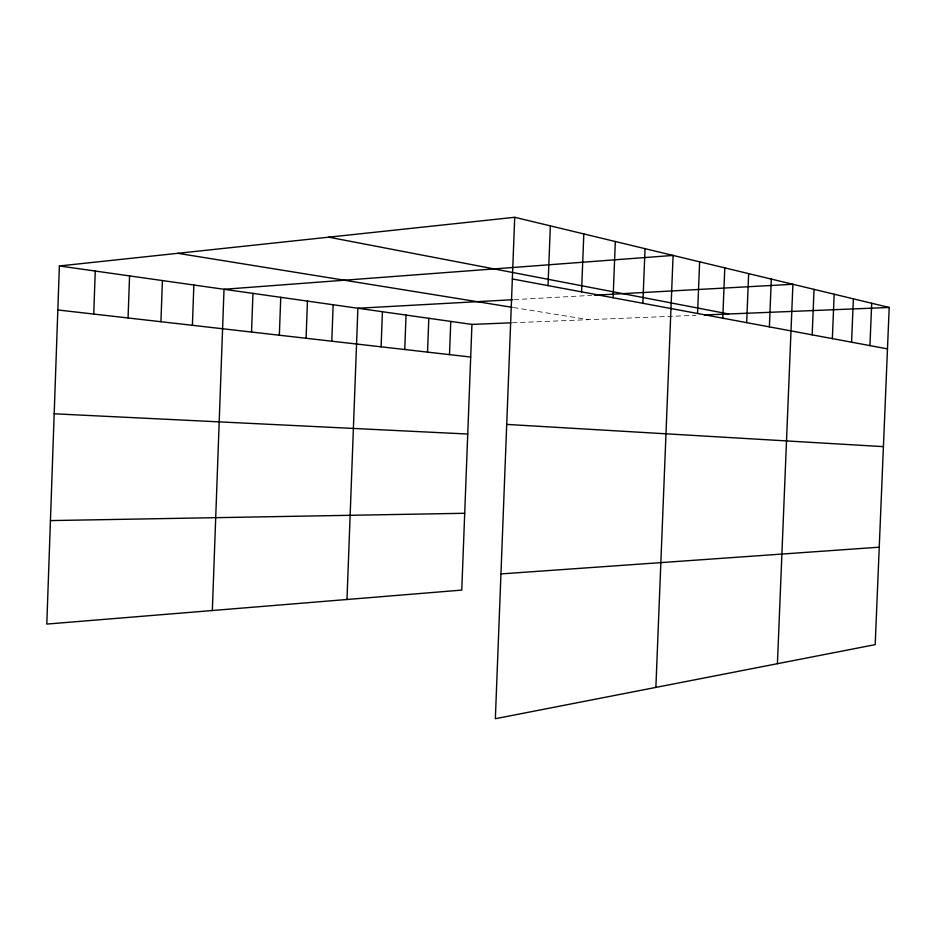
<?xml version="1.0" encoding="UTF-8"?>
<svg xmlns="http://www.w3.org/2000/svg" width="936" height="936" viewBox="0 0 936 936"><rect width="100%" height="100%" fill="white"/><g stroke="black" fill="none" stroke-linecap="round" stroke-linejoin="round"><path stroke-width="0.7" stroke-dasharray="4.68 3.51" d="M514.098 299.637L591.54 295.366M512.331 322.768L695.904 315.315M513.536 307.546L588.568 319.667"/><path stroke-width="1.4" d="M59.377 265.964L46.8 624.078L461.764 590.101L471.943 324.406L59.377 265.964L514.718 217.292L889.2 307.464L875.195 644.635L495.355 718.708L514.718 217.292M93.74 314.063L95.261 271.042M128.068 317.971L129.566 275.909M160.934 321.715L162.408 280.554M192.406 325.307L193.857 285.012M212.332 610.529L224.02 289.282L673.089 255.423L655.879 687.398M251.538 332.046L252.954 293.389M279.349 335.217L280.741 297.32M306.084 338.27L307.453 301.111M331.8 341.195L333.157 304.75M346.987 599.496L357.891 308.248L512.694 299.719M381.104 346.823L382.426 311.723M404.75 349.514L406.048 315.069M427.53 352.111L428.817 318.298M449.502 354.615L450.766 321.411M548.016 285.609L550.345 225.869M581.548 291.868L583.818 233.93M613.103 297.742L615.326 241.523M642.868 303.287L645.033 248.672M697.566 313.49L699.637 261.823M722.767 318.181L724.792 267.871M746.671 322.639L748.648 273.616M769.38 326.875L771.322 279.08M777.418 663.706L792.897 284.275L594.383 295.214M812.179 334.842L814.039 289.364M832.35 338.61L834.175 294.208M851.584 342.19L853.375 298.83M869.942 345.618L871.697 303.241M500.947 573.92L879.243 547.186M471.943 324.406L510.927 322.826M704.48 314.964L889.2 307.464M50.439 520.591L464.712 513.279M54.183 413.794L467.743 434.035M506.715 424.406L883.42 446.636M57.833 309.968L470.703 357.037M177.805 253.305L512.168 307.324M512.331 278.963L887.48 348.882M328.782 237.171L728.664 313.981"/></g></svg>
